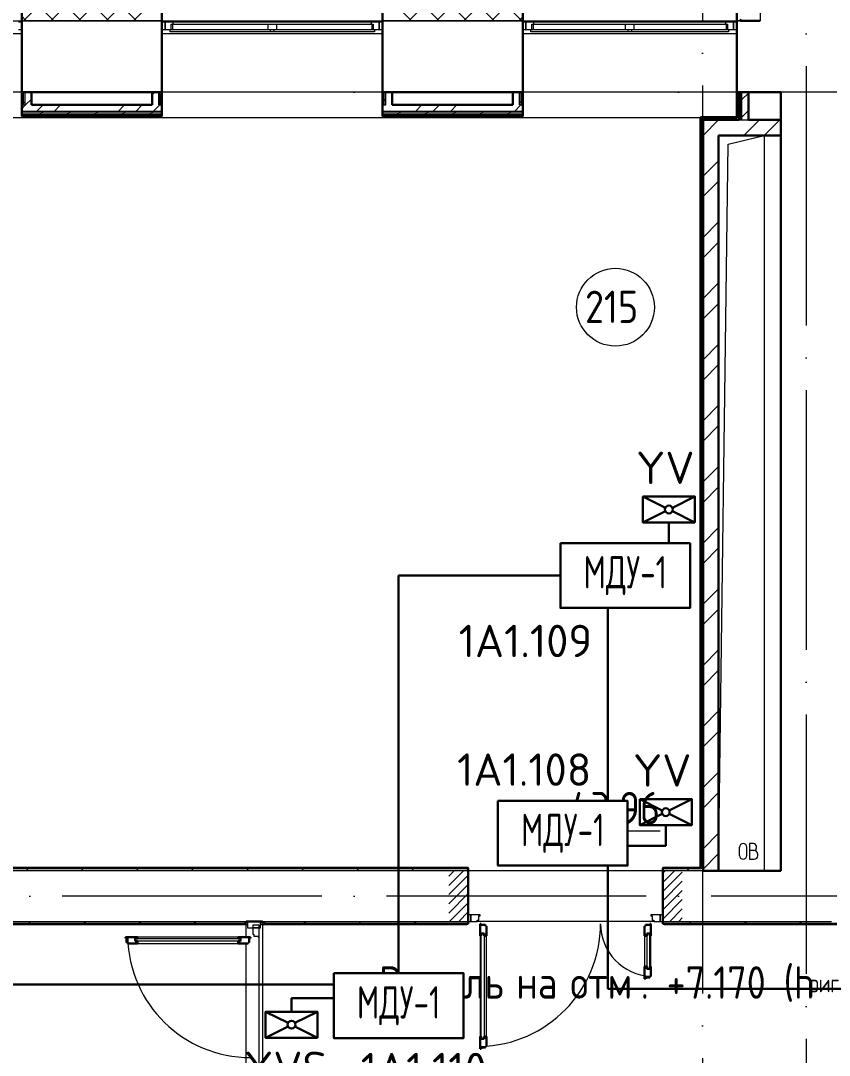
# Model space of a CAD drawing. Header units: millimetres. Extents: x -1073752 to 1436911, y -1379358 to 94781.
# Drawn here: x -1020557 to -1014325, y -1018984 to -1011006 of the extents above; entities that cross this region are included whole.
import ezdxf
from ezdxf.enums import TextEntityAlignment as Align

# ---------------------------------------------------------------- set-up
doc = ezdxf.new("R2010")
doc.units = ezdxf.units.MM
doc.set_wipeout_variables(frame=1)
doc.linetypes.add('ADSK_Линия сетки', pattern=[25, 20, -2.5, 0, -2.5])
doc.linetypes.add('ADSK_Штриховая_ш2 п1_5', pattern=[4.5, 3, -1.5])
for name, color, linetype, lineweight in [('_ Окна', 7, 'Continuous', 9), ('RC-Дымоудаление', 1, 'Continuous', 30), ('Аннотация', 7, 'Continuous', 18), ('Витраж', 7, 'Continuous', 9), ('Двери', 252, 'Continuous', 9), ('лс', 5, 'Continuous', 30), ('Марки помещений', 7, 'Continuous', 20), ('Ограждение', 252, 'Continuous', 9), ('Окна', 7, 'Continuous', 9), ('Оси', 252, 'Continuous', 9), ('Перекрытие', 252, 'Continuous', 18), ('Стены внутренние', 7, 'Continuous', 18), ('Стены наружные', 7, 'Continuous', 18), ('Стены штриховка', 7, 'Continuous', 9)]:
    doc.layers.add(name, color=color, linetype=linetype, lineweight=lineweight)
doc.layers.add('RC-Позиционные_обозначения', color=7, linetype='Continuous')
doc.layers.add('RC-Таблицы', color=7, linetype='Continuous')
doc.layers.add('Двери открывание', color=7, linetype='Continuous', lineweight=9, true_color=0xc0c0c0)
doc.styles.add('GOST Common_2', font='', dxfattribs={"width": 0.9, "height": 250})
doc.styles.add('GOST Common_4', font='', dxfattribs={"height": 7})
doc.styles.add('ISOCPEUR', font='isocpeur.ttf', dxfattribs={"height": 250})
doc.styles.add('RubezhCAD', font='isocpeur.ttf')
doc.styles.get("Standard").update_dxf_attribs({"font": 'arial.ttf'})
doc.styles.get('GOST Common_2').set_extended_font_data('GOST type B')
doc.styles.get('GOST Common_4').set_extended_font_data('GOST 2.304 type A')

# ---------------------------------------------------------------- blocks, each defined once
blk = doc.blocks.new('2 этаж')
at = {"layer": 'Двери', "lineweight": 18, "true_color": 0x636466}
h = blk.add_hatch(dxfattribs=at)
h.set_pattern_fill('FP_2', color=251, angle=180, style=0, pattern_type=2)
h.set_pattern_definition([(225, (142546.006, -10039.253), (35.3553, -35.3553), [])])
h.paths.add_polyline_path([(143321, -9970.4), (143321, -9844.3), (143171, -9844.3), (143171, -10234.3), (143321, -10234.3)])
h.paths.add_polyline_path([(141671, -10234.3), (141671, -9844.3), (141521, -9844.3), (141521, -10234.3)])
at = {"color": 251, "lineweight": 18, "true_color": 0x636466}
for p, q in [((143675.4, -4241.5), (143951, -4174.3)), ((143951, -4174.3), (143951, -9844.3)), ((143601, -9844.3), (143675.4, -4241.5)), ((143869.2, -9634.4), (143839.2, -9634.4)), ((143839.2, -9634.4), (143839.2, -9754.4)), ((143761.7, -9725.7), (143761.7, -9663.1)), ((143819.1, -9725.7), (143819.1, -9663.1)), ((143872.6, -9687.8), (143839.2, -9687.8)), ((143892.6, -9667.8), (143892.6, -9657.8)), ((143902.6, -9727.8), (143902.6, -9717.8)), ((143839.2, -9754.4), (143875.9, -9754.4))]:
    blk.add_line(p, q, dxfattribs=at)
for centre, radius, start, end in [((143790.4, -9663.1), 28.7, 0, 180), ((143869.2, -9657.8), 23.3, 0, 90), ((143790.4, -9725.7), 28.7, 180, 0), ((143872.6, -9667.8), 20, 270, 0), ((143872.6, -9717.8), 30, 0, 90), ((143875.9, -9727.8), 26.7, 270, 0)]:
    blk.add_arc(centre, radius, start, end, dxfattribs=at)
at = {"layer": '_ Окна', "color": 251, "true_color": 0x636466}
for p, q in [((138231, -3299.3), (138206, -3299.3)), ((139336, -3299.3), (139311, -3299.3)), ((139336, -3357.3), (139336, -3299.3)), ((141011, -3299.3), (140986, -3299.3)), ((140986, -3299.3), (140986, -3357.3)), ((142116, -3299.3), (142091, -3299.3)), ((142116, -3357.3), (142116, -3299.3)), ((143741, -3299.3), (143716, -3299.3)), ((143716, -3299.3), (143716, -3357.3)), ((138206, -3357.3), (138231, -3357.3)), ((139311, -3357.3), (139336, -3357.3)), ((140986, -3357.3), (141011, -3357.3)), ((142091, -3357.3), (142116, -3357.3)), ((143716, -3357.3), (143741, -3357.3))]:
    blk.add_line(p, q, dxfattribs=at)
at = {"layer": '_ Окна', "color": 251, "lineweight": 18, "true_color": 0x636466}
for p, q in [((139395.5, -3299.3), (139336, -3299.3)), ((139336, -3299.3), (139336, -3357.3)), ((139382, -3357.3), (139382, -3316.3)), ((139382, -3316.3), (139394, -3316.3)), ((139400, -3316.3), (139395.5, -3299.3)), ((140926.6, -3299.3), (140922, -3316.3)), ((140986, -3299.3), (140926.6, -3299.3)), ((140928, -3316.3), (140940, -3316.3)), ((140940, -3316.3), (140940, -3357.3)), ((140986, -3357.3), (140986, -3299.3)), ((142175.5, -3299.3), (142116, -3299.3)), ((142116, -3299.3), (142116, -3357.3)), ((142162, -3357.3), (142162, -3316.3)), ((142162, -3316.3), (142174, -3316.3)), ((142180, -3316.3), (142175.5, -3299.3)), ((143656.6, -3299.3), (143652, -3316.3)), ((143716, -3299.3), (143656.6, -3299.3)), ((143658, -3316.3), (143670, -3316.3)), ((143670, -3316.3), (143670, -3357.3)), ((143716, -3357.3), (143716, -3299.3)), ((139336, -3357.3), (139374, -3357.3)), ((140948, -3357.3), (140986, -3357.3)), ((142116, -3357.3), (142154, -3357.3)), ((143678, -3357.3), (143716, -3357.3))]:
    blk.add_line(p, q, dxfattribs=at)
at = {"layer": 'Витраж', "color": 251, "lineweight": 18, "true_color": 0x636466}
for p, q in [((139971, -10234.3), (139971, -10284.3)), ((140071, -10234.3), (139971, -10234.3)), ((139971, -10284.3), (140011, -10284.3)), ((140061, -10284.3), (140071, -10284.3)), ((140071, -10284.3), (140071, -10234.3))]:
    blk.add_line(p, q, dxfattribs=at)
at = {"layer": 'Двери', "color": 251, "linetype": 'ADSK_Штриховая_ш2 п1_5', "true_color": 0x636466}
for p, q in [((141671, -9844.3), (141521, -9844.3)), ((141671, -10234.3), (141671, -9844.3)), ((143321, -9844.3), (143171, -9844.3)), ((143171, -9844.3), (143171, -10234.3)), ((141521, -10234.3), (141671, -10234.3)), ((143171, -10234.3), (143321, -10234.3))]:
    blk.add_line(p, q, dxfattribs=at)
at = {"layer": 'Двери', "color": 251, "true_color": 0x636466}
for p, q in [((141671, -10184.3), (141671, -10234.3)), ((141691, -10184.3), (141671, -10184.3)), ((141691, -10234.3), (141691, -10184.3)), ((141763, -10184.3), (141691, -10184.3)), ((141691, -10184.3), (141691, -10234.3)), ((141754, -10226.3), (141754, -10192.3)), ((141754, -10192.3), (141763, -10192.3)), ((141763, -10192.3), (141763, -10184.3)), ((143151, -10184.3), (143079, -10184.3)), ((143079, -10184.3), (143079, -10192.3)), ((143079, -10192.3), (143088, -10192.3)), ((143088, -10192.3), (143088, -10226.3)), ((143171, -10184.3), (143151, -10184.3)), ((143151, -10184.3), (143151, -10234.3)), ((143151, -10234.3), (143151, -10184.3)), ((143171, -10234.3), (143171, -10184.3)), ((140061, -10264.3), (140011, -10264.3)), ((140011, -10264.3), (140011, -10284.3)), ((140011, -10284.3), (140061, -10284.3)), ((140061, -10284.3), (140011, -10284.3)), ((140011, -10284.3), (140011, -10333.3)), ((140061, -10284.3), (140061, -10264.3)), ((140061, -10356.3), (140061, -10284.3)), ((141671, -10234.3), (141691, -10234.3)), ((141691, -10234.3), (141740, -10234.3)), ((141740, -10234.3), (141740, -10226.3)), ((141740, -10226.3), (141754, -10226.3)), ((143088, -10226.3), (143102, -10226.3)), ((143102, -10226.3), (143102, -10234.3)), ((143102, -10234.3), (143151, -10234.3)), ((143151, -10234.3), (143171, -10234.3)), ((139105, -10365.3), (139917, -10365.3)), ((139105, -10386.3), (139105, -10365.3)), ((139899, -10356.3), (139123, -10356.3)), ((139917, -10365.3), (139917, -10386.3)), ((140011, -10333.3), (140019, -10333.3)), ((140019, -10333.3), (140019, -10347.3)), ((140019, -10347.3), (140053, -10347.3)), ((140053, -10347.3), (140053, -10356.3)), ((140053, -10356.3), (140061, -10356.3)), ((141763, -10346.3), (141763, -11122.3)), ((141772, -10328.3), (141793, -10328.3)), ((141772, -11140.3), (141772, -10328.3)), ((141793, -10328.3), (141793, -11140.3)), ((141813, -11122.3), (141813, -10346.3)), ((143029, -10346.3), (143029, -10582.3)), ((143049, -10328.3), (143049, -10600.3)), ((143070, -10328.3), (143049, -10328.3)), ((143070, -10600.3), (143070, -10328.3)), ((143079, -10582.3), (143079, -10346.3)), ((139917, -10386.3), (139105, -10386.3)), ((139123, -10406.3), (139899, -10406.3)), ((143049, -10600.3), (143070, -10600.3)), ((141793, -11140.3), (141772, -11140.3))]:
    blk.add_line(p, q, dxfattribs=at)
at = {"layer": 'Двери', "color": 251, "lineweight": 30, "true_color": 0x636466}
for p, q in [((141771, -10252.3), (141763, -10252.3)), ((141763, -10252.3), (141763, -10346.3)), ((141771, -10261.3), (141771, -10252.3)), ((141805, -10261.3), (141771, -10261.3)), ((141805, -10270.3), (141805, -10261.3)), ((141813, -10270.3), (141805, -10270.3)), ((141813, -10346.3), (141813, -10270.3)), ((143037, -10270.3), (143029, -10270.3)), ((143029, -10270.3), (143029, -10346.3)), ((143037, -10261.3), (143037, -10270.3)), ((143071, -10261.3), (143037, -10261.3)), ((143079, -10252.3), (143071, -10252.3)), ((143071, -10252.3), (143071, -10261.3)), ((143079, -10346.3), (143079, -10252.3)), ((139123, -10356.3), (139029, -10356.3)), ((139029, -10356.3), (139029, -10364.3)), ((139029, -10364.3), (139038, -10364.3)), ((139038, -10364.3), (139038, -10398.3)), ((139105, -10365.3), (139123, -10365.3)), ((139105, -10386.3), (139105, -10365.3)), ((139123, -10365.3), (139123, -10356.3)), ((139993, -10356.3), (139899, -10356.3)), ((139899, -10365.3), (139899, -10356.3)), ((139917, -10365.3), (139899, -10365.3)), ((139917, -10386.3), (139917, -10365.3)), ((139984, -10398.3), (139984, -10364.3)), ((139984, -10364.3), (139993, -10364.3)), ((139993, -10364.3), (139993, -10356.3)), ((141772, -10346.3), (141763, -10346.3)), ((141772, -10328.3), (141772, -10346.3)), ((141793, -10328.3), (141772, -10328.3)), ((141793, -10346.3), (141793, -10328.3)), ((141813, -10346.3), (141793, -10346.3)), ((143029, -10346.3), (143049, -10346.3)), ((143049, -10346.3), (143049, -10328.3)), ((143049, -10328.3), (143070, -10328.3)), ((143070, -10328.3), (143070, -10346.3)), ((143070, -10346.3), (143079, -10346.3)), ((139038, -10398.3), (139047, -10398.3)), ((139047, -10398.3), (139047, -10406.3)), ((139047, -10406.3), (139123, -10406.3)), ((139123, -10386.3), (139105, -10386.3)), ((139123, -10406.3), (139123, -10386.3)), ((139899, -10386.3), (139917, -10386.3)), ((139899, -10406.3), (139899, -10386.3)), ((139899, -10406.3), (139975, -10406.3)), ((139975, -10406.3), (139975, -10398.3)), ((139975, -10398.3), (139984, -10398.3)), ((143029, -10582.3), (143029, -10676.3)), ((143029, -10582.3), (143049, -10582.3)), ((143049, -10582.3), (143049, -10600.3)), ((143049, -10600.3), (143070, -10600.3)), ((143070, -10582.3), (143079, -10582.3)), ((143070, -10600.3), (143070, -10582.3)), ((143079, -10658.3), (143079, -10582.3)), ((143029, -10676.3), (143037, -10676.3)), ((143037, -10676.3), (143037, -10667.3)), ((143037, -10667.3), (143071, -10667.3)), ((143071, -10667.3), (143071, -10658.3)), ((143071, -10658.3), (143079, -10658.3)), ((141763, -11122.3), (141763, -11216.3)), ((141772, -11122.3), (141763, -11122.3)), ((141772, -11140.3), (141772, -11122.3)), ((141793, -11140.3), (141772, -11140.3)), ((141793, -11122.3), (141793, -11140.3)), ((141813, -11122.3), (141793, -11122.3)), ((141813, -11198.3), (141813, -11122.3)), ((141763, -11216.3), (141771, -11216.3)), ((141771, -11216.3), (141771, -11207.3)), ((141771, -11207.3), (141805, -11207.3)), ((141805, -11207.3), (141805, -11198.3)), ((141805, -11198.3), (141813, -11198.3))]:
    blk.add_line(p, q, dxfattribs=at)
at = {"layer": 'Двери открывание', "color": 251, "true_color": 0x636466}
for centre, radius, start, end in [((141745, -10252.3), 946, 271.09026, 0), ((143097, -10252.3), 406, 180, 267.45896), ((139993, -10338.3), 946, 181.09026, 270)]:
    blk.add_arc(centre, radius, start, end, dxfattribs=at)
at = {"layer": 'Марки помещений', "color": 251, "true_color": 0x636466}
blk.add_circle((142805.9, -5498.6), 300, dxfattribs=at)
at = {"layer": 'Ограждение', "color": 251, "true_color": 0x636466}
for p, q in [((138231, -3389.3), (136531, -3389.3)), ((141011, -3389.3), (139311, -3389.3)), ((143741, -3389.3), (142091, -3389.3)), ((138231, -3839.3), (136531, -3839.3)), ((141011, -3839.3), (139311, -3839.3)), ((143741, -3839.3), (142091, -3839.3)), ((143461, -4039.3), (136126, -4039.3)), ((138231, -4039.3), (136531, -4039.3)), ((138231, -4024.3), (138231, -4039.3)), ((139311, -4039.3), (139311, -4024.3)), ((141011, -4039.3), (139311, -4039.3)), ((141011, -4024.3), (141011, -4039.3)), ((142091, -4039.3), (142091, -4024.3)), ((143461, -4039.3), (142091, -4039.3)), ((143456, -4039.3), (143456, -9819.3)), ((141671, -9819.3), (136131, -9819.3)), ((141671, -9819.3), (141671, -9824.3)), ((143171, -9824.3), (143171, -9819.3)), ((143456, -9819.3), (143171, -9819.3)), ((143456, -9819.3), (143461, -9824.3)), ((134966, -10259.3), (139971, -10259.3)), ((139971, -10249.3), (139961, -10249.3)), ((140086, -10249.3), (140071, -10249.3)), ((140071, -10259.3), (141661, -10259.3)), ((141661, -10254.3), (141661, -10259.3)), ((143181, -10259.3), (143181, -10254.2)), ((143181, -10259.3), (145451, -10259.3))]:
    blk.add_line(p, q, dxfattribs=at)
at = {"layer": 'Окна', "color": 251, "true_color": 0x636466}
for p, q in [((139394, -3316.3), (140126, -3316.3)), ((139394, -3357.3), (139394, -3316.3)), ((140926.6, -3299.3), (139395.5, -3299.3)), ((140126, -3316.3), (140196, -3316.3)), ((140126, -3316.3), (140126, -3357.3)), ((140196, -3316.3), (140928, -3316.3)), ((140196, -3357.3), (140196, -3316.3)), ((140928, -3316.3), (140928, -3357.3)), ((142174, -3316.3), (142881, -3316.3)), ((142174, -3357.3), (142174, -3316.3)), ((143656.6, -3299.3), (142175.5, -3299.3)), ((142881, -3316.3), (142951, -3316.3)), ((142881, -3316.3), (142881, -3357.3)), ((142951, -3316.3), (143658, -3316.3)), ((142951, -3357.3), (142951, -3316.3)), ((143658, -3316.3), (143658, -3357.3)), ((139374, -3357.3), (140146, -3357.3)), ((139374, -3374.3), (139374, -3357.3)), ((140146, -3374.3), (139374, -3374.3)), ((140146, -3357.3), (140176, -3357.3)), ((140146, -3357.3), (140146, -3374.3)), ((140176, -3374.3), (140146, -3374.3)), ((140176, -3357.3), (140948, -3357.3)), ((140176, -3374.3), (140176, -3357.3)), ((140948, -3374.3), (140176, -3374.3)), ((140948, -3357.3), (140948, -3374.3)), ((142154, -3357.3), (142901, -3357.3)), ((142154, -3374.3), (142154, -3357.3)), ((142901, -3374.3), (142154, -3374.3)), ((142901, -3357.3), (142931, -3357.3)), ((142901, -3357.3), (142901, -3374.3)), ((142931, -3374.3), (142901, -3374.3)), ((142931, -3357.3), (143678, -3357.3)), ((142931, -3374.3), (142931, -3357.3)), ((143678, -3374.3), (142931, -3374.3)), ((143678, -3357.3), (143678, -3374.3))]:
    blk.add_line(p, q, dxfattribs=at)
at = {"layer": 'Оси', "color": 251, "linetype": 'ADSK_Линия сетки', "ltscale": 100, "true_color": 0x636466}
for p, q in [((143476, 33711.4), (143476, -30995.4)), ((144276, -1139.3), (144276, -32265.4)), ((170543.3, -3839.3), (93565.9, -3839.3)), ((170543.3, -10039.3), (93565.9, -10039.3))]:
    blk.add_line(p, q, dxfattribs=at)
at = {"layer": 'Перекрытие', "color": 251, "ltscale": 100, "true_color": 0x636466}
for p, q in [((143951, -4174.3), (143951, -9844.3)), ((143102, -10234.3), (141740, -10234.3)), ((140058.9, -10356.3), (140058.9, -12212.3))]:
    blk.add_line(p, q, dxfattribs=at)
at = {"layer": 'Стены внутренние', "color": 251, "true_color": 0x636466}
for p, q in [((143921, -1489.3), (143921, -3289.3)), ((135281, -3289.3), (143741, -3289.3)), ((139311, -3289.3), (138231, -3289.3)), ((142091, -3289.3), (141011, -3289.3)), ((143769, -3289.3), (143741, -3289.3)), ((143481, -9844.3), (136121, -9844.3)), ((135486, -10234.3), (139961, -10234.3)), ((140086, -10234.3), (141671, -10234.3)), ((143102, -10234.3), (141740, -10234.3)), ((143171, -10234.3), (144471, -10234.3))]:
    blk.add_line(p, q, dxfattribs=at)
at = {"layer": 'Стены внутренние', "color": 251, "lineweight": 30, "true_color": 0x636466}
for p, q in [((138231, -3137.3), (138231, -3289.3)), ((139311, -3289.3), (139311, -3137.3)), ((141011, -3137.3), (141011, -3289.3)), ((142091, -3289.3), (142091, -3137.3)), ((143741, -3137.3), (143741, -3289.3)), ((138231, -3289.3), (138231, -3839.3)), ((139311, -3839.3), (139311, -3289.3)), ((141011, -3289.3), (141011, -3839.3)), ((142091, -3839.3), (142091, -3289.3)), ((143741, -3289.3), (143741, -3839.3)), ((143921, -3289.3), (143769, -3289.3)), ((143769, -3289.3), (143921, -3289.3)), ((138306, -3839.3), (139236, -3839.3)), ((141086, -3839.3), (142016, -3839.3)), ((143831, -3839.3), (144081, -3839.3)), ((144081, -3839.3), (144081, -4054.3)), ((144081, -4174.3), (144081, -9844.3)), ((141671, -10234.3), (141671, -9844.3)), ((143171, -9844.3), (143171, -10234.3)), ((144081, -9844.3), (143601, -9844.3)), ((139961, -10234.3), (140086, -10234.3))]:
    blk.add_line(p, q, dxfattribs=at)
at = {"layer": 'Стены внутренние', "color": 251, "linetype": 'Continuous', "lineweight": 9, "true_color": 0x636466}
for p, q in [((138243.9, -3289.3), (138393.9, -3139.3)), ((138477.5, -3289.3), (138327.5, -3139.3)), ((138456.1, -3289.3), (138606.1, -3139.3)), ((138689.6, -3289.3), (138539.6, -3139.3)), ((138668.2, -3289.3), (138818.2, -3139.3)), ((138901.7, -3289.3), (138751.7, -3139.3)), ((138880.3, -3289.3), (139030.3, -3139.3)), ((139113.8, -3289.3), (138963.8, -3139.3)), ((139092.5, -3289.3), (139242.5, -3139.3)), ((141235.2, -3289.3), (141085.2, -3139.3)), ((141213.8, -3289.3), (141363.8, -3139.3)), ((141447.3, -3289.3), (141297.3, -3139.3)), ((141425.9, -3289.3), (141575.9, -3139.3)), ((141659.4, -3289.3), (141509.4, -3139.3)), ((141638, -3289.3), (141788, -3139.3)), ((141871.6, -3289.3), (141721.6, -3139.3)), ((141850.2, -3289.3), (142000.2, -3139.3)), ((142083.7, -3289.3), (141933.7, -3139.3)), ((138265.3, -3289.3), (138231, -3254.9)), ((142062.3, -3289.3), (142091, -3260.6)), ((139304.6, -3289.3), (139311, -3282.8)), ((141023, -3289.3), (141011, -3277.2)), ((143759.4, -3289.3), (143771, -3277.6)), ((143780.8, -3289.3), (143771, -3279.5))]:
    blk.add_line(p, q, dxfattribs=at)
at = {"layer": 'Стены наружные', "color": 251, "lineweight": 30, "true_color": 0x636466}
for p, q in [((138231, -3839.3), (138231, -4024.3)), ((138306, -3839.3), (138231, -3839.3)), ((138306, -3939.3), (138306, -3839.3)), ((139236, -3839.3), (139236, -3939.3)), ((139311, -3839.3), (139236, -3839.3)), ((139311, -4024.3), (139311, -3839.3)), ((141011, -3839.3), (141011, -4024.3)), ((141086, -3839.3), (141011, -3839.3)), ((141086, -3939.3), (141086, -3839.3)), ((142016, -3839.3), (142016, -3939.3)), ((142091, -3839.3), (142016, -3839.3)), ((142091, -4024.3), (142091, -3839.3)), ((143831, -3839.3), (143741, -3839.3)), ((143741, -4039.3), (143741, -3839.3)), ((143756, -4054.3), (143756, -3839.3)), ((143831, -4054.3), (143831, -3839.3)), ((139236, -3939.3), (138306, -3939.3)), ((142016, -3939.3), (141086, -3939.3)), ((138231, -4024.3), (139311, -4024.3)), ((141011, -4024.3), (142091, -4024.3)), ((143461, -4034.3), (143461, -9824.3)), ((143736, -4034.3), (143461, -4034.3)), ((143466, -4039.3), (143466, -9829.3)), ((143741, -4039.3), (143466, -4039.3)), ((143481, -4054.3), (143481, -9844.3)), ((143756, -4054.3), (143481, -4054.3)), ((143741, -4024.3), (143736, -4024.3)), ((143736, -4024.3), (143736, -4034.3)), ((144081, -4054.3), (143831, -4054.3)), ((144081, -4174.3), (144081, -4054.3)), ((143601, -9844.3), (143601, -4174.3)), ((143601, -4174.3), (144081, -4174.3)), ((141671, -9824.3), (136126, -9824.3)), ((141671, -9844.3), (141671, -9824.3)), ((143171, -9824.3), (143171, -9844.3)), ((143461, -9824.3), (143171, -9824.3)), ((143481, -9844.3), (143601, -9844.3)), ((134966, -10254.3), (139946, -10254.3)), ((139946, -10249.3), (139961, -10249.3)), ((139946, -10254.3), (139946, -10249.3)), ((139961, -10249.3), (139961, -10234.3)), ((140086, -10234.3), (140086, -10249.3)), ((140086, -10249.3), (140106, -10249.3)), ((140106, -10249.3), (140106, -10254.3)), ((140106, -10254.3), (141671, -10254.3)), ((141671, -10254.3), (141671, -10234.3)), ((143171, -10234.3), (143171, -10254.3)), ((143171, -10254.3), (145446, -10254.3))]:
    blk.add_line(p, q, dxfattribs=at)
at = {"layer": 'Стены наружные', "color": 251, "linetype": 'Continuous', "lineweight": 9, "true_color": 0x636466}
for p, q in [((138260.5, -3939.3), (138306, -3893.7)), ((139236, -3862), (139258.8, -3839.3)), ((141011, -3916.3), (141023.5, -3903.8)), ((141023.5, -3903.8), (141036, -3891.3)), ((142078.5, -3909.4), (142091, -3896.9)), ((143768.5, -3916.5), (143781, -3904)), ((143781, -3896.9), (143831, -3846.9)), ((138231, -3938.6), (138243.5, -3926.1)), ((138231, -3968.7), (138260.5, -3939.3)), ((138243.5, -3926.1), (138256, -3913.6)), ((138345.4, -3989.3), (138395.4, -3939.3)), ((138480.4, -3989.3), (138530.4, -3939.3)), ((138973.8, -3989.3), (139023.8, -3939.3)), ((139108.8, -3989.3), (139158.8, -3939.3)), ((139243.7, -3989.3), (139293.7, -3939.3)), ((139291, -3939.3), (139298.5, -3931.7)), ((139298.5, -3931.7), (139311, -3919.2)), ((141263.8, -3989.3), (141313.8, -3939.3)), ((141398.7, -3989.3), (141448.7, -3939.3)), ((141533.7, -3989.3), (141583.7, -3939.3)), ((142027.1, -3989.3), (142077.1, -3939.3)), ((142066, -3921.9), (142078.5, -3909.4)), ((143745.8, -3939.3), (143756, -3929)), ((143756, -3929), (143768.5, -3916.5)), ((143781, -4031.9), (143831, -3981.9)), ((138286.7, -4024.3), (138291.7, -4019.3)), ((138357.5, -4024.3), (138362.5, -4019.3)), ((138367.5, -4014.3), (138380, -4001.8)), ((138380, -4001.8), (138392.5, -3989.3)), ((138428.2, -4024.3), (138433.2, -4019.3)), ((138498.9, -4024.3), (138503.9, -4019.3)), ((138569.6, -4024.3), (138574.6, -4019.3)), ((138574.6, -4019.3), (138579.6, -4014.3)), ((138579.6, -4014.3), (138592.1, -4001.8)), ((138592.1, -4001.8), (138604.6, -3989.3)), ((138640.3, -4024.3), (138645.3, -4019.3)), ((138711, -4024.3), (138716, -4019.3)), ((138781.7, -4024.3), (138786.7, -4019.3)), ((138791.7, -4014.3), (138804.2, -4001.8)), ((138804.2, -4001.8), (138816.7, -3989.3)), ((138852.4, -4024.3), (138857.4, -4019.3)), ((138923.1, -4024.3), (138928.1, -4019.3)), ((138993.9, -4024.3), (138998.9, -4019.3)), ((138998.9, -4019.3), (139003.9, -4014.3)), ((139003.9, -4014.3), (139016.4, -4001.8)), ((139016.4, -4001.8), (139028.9, -3989.3)), ((139064.6, -4024.3), (139069.6, -4019.3)), ((139135.3, -4024.3), (139140.3, -4019.3)), ((139206, -4024.3), (139211, -4019.3)), ((139216, -4014.3), (139228.5, -4001.8)), ((139228.5, -4001.8), (139241, -3989.3)), ((139276.7, -4024.3), (139281.7, -4019.3)), ((141044.5, -4024.3), (141049.5, -4019.3)), ((141115.2, -4024.3), (141120.2, -4019.3)), ((141120.2, -4019.3), (141125.2, -4014.3)), ((141125.2, -4014.3), (141137.7, -4001.8)), ((141137.7, -4001.8), (141150.2, -3989.3)), ((141185.9, -4024.3), (141190.9, -4019.3)), ((141256.6, -4024.3), (141261.6, -4019.3)), ((141327.3, -4024.3), (141332.3, -4019.3)), ((141337.3, -4014.3), (141349.8, -4001.8)), ((141349.8, -4001.8), (141362.3, -3989.3)), ((141398, -4024.3), (141403, -4019.3)), ((141468.7, -4024.3), (141473.7, -4019.3)), ((141539.4, -4024.3), (141544.4, -4019.3)), ((141544.4, -4019.3), (141549.4, -4014.3)), ((141549.4, -4014.3), (141561.9, -4001.8)), ((141561.9, -4001.8), (141574.4, -3989.3)), ((141610.1, -4024.3), (141615.1, -4019.3)), ((141680.9, -4024.3), (141685.9, -4019.3)), ((141751.6, -4024.3), (141756.6, -4019.3)), ((141761.6, -4014.3), (141774.1, -4001.8)), ((141774.1, -4001.8), (141786.6, -3989.3)), ((141822.3, -4024.3), (141827.3, -4019.3)), ((141893, -4024.3), (141898, -4019.3)), ((141963.7, -4024.3), (141968.7, -4019.3)), ((141968.7, -4019.3), (141973.7, -4014.3)), ((141973.7, -4014.3), (141986.2, -4001.8)), ((141986.2, -4001.8), (141998.7, -3989.3)), ((142034.4, -4024.3), (142039.4, -4019.3)), ((143481.2, -4174.3), (143601.2, -4054.3)), ((143504.3, -4039.3), (143509.3, -4034.3)), ((143575, -4039.3), (143580, -4034.3)), ((143630.8, -4054.3), (143645.8, -4039.3)), ((143645.8, -4039.3), (143650.8, -4034.3)), ((143716.5, -4039.3), (143721.5, -4034.3)), ((143795.5, -4174.3), (143915.5, -4054.3)), ((143952.7, -4174.3), (144072.7, -4054.3)), ((143461, -4082.6), (143466, -4077.6)), ((143461, -4153.3), (143466, -4148.3)), ((143461, -4224), (143466, -4219)), ((143466, -4219), (143481, -4204)), ((143481, -4174.5), (143481.2, -4174.3)), ((143461, -4294.7), (143466, -4289.7)), ((143461, -4365.4), (143466, -4360.4)), ((143481, -4488.8), (143601, -4368.8)), ((143461, -4436.1), (143466, -4431.1)), ((143461, -4506.8), (143466, -4501.8)), ((143481, -4645.9), (143601, -4525.9)), ((143461, -4577.6), (143466, -4572.6)), ((143461, -4648.3), (143466, -4643.3)), ((143466, -4643.3), (143481, -4628.3)), ((143461, -4719), (143466, -4714)), ((143461, -4789.7), (143466, -4784.7)), ((143461, -4860.4), (143466, -4855.4)), ((143481, -4960.3), (143601, -4840.3)), ((143461, -4931.1), (143466, -4926.1)), ((143461, -5001.8), (143466, -4996.8)), ((143481, -5117.4), (143601, -4997.4)), ((143461, -5072.5), (143466, -5067.5)), ((143466, -5067.5), (143481, -5052.5)), ((143461, -5143.2), (143466, -5138.2)), ((143461, -5214), (143466, -5209)), ((143461, -5284.7), (143466, -5279.7)), ((143481, -5431.7), (143601, -5311.7)), ((143461, -5355.4), (143466, -5350.4)), ((143461, -5426.1), (143466, -5421.1)), ((143461, -5496.8), (143466, -5491.8)), ((143466, -5491.8), (143481, -5476.8)), ((143481, -5588.9), (143601, -5468.9)), ((143461, -5567.5), (143466, -5562.5)), ((143461, -5638.2), (143466, -5633.2)), ((143461, -5708.9), (143466, -5703.9)), ((143461, -5779.6), (143466, -5774.6)), ((143481, -5903.2), (143601, -5783.2)), ((143461, -5850.4), (143466, -5845.4)), ((143466, -5916.1), (143481, -5901.1)), ((143461, -5921.1), (143466, -5916.1)), ((143481, -6060.3), (143601, -5940.3)), ((143461, -5991.8), (143466, -5986.8)), ((143461, -6062.5), (143466, -6057.5)), ((143461, -6133.2), (143466, -6128.2)), ((143461, -6203.9), (143466, -6198.9)), ((143461, -6274.6), (143466, -6269.6)), ((143481, -6374.6), (143601, -6254.6)), ((143461, -6345.3), (143466, -6340.3)), ((143466, -6340.3), (143481, -6325.3)), ((143461, -6416), (143466, -6411)), ((143481, -6531.8), (143601, -6411.8)), ((143461, -6486.7), (143466, -6481.7)), ((143461, -6557.5), (143466, -6552.5)), ((143461, -6628.2), (143466, -6623.2)), ((143461, -6698.9), (143466, -6693.9)), ((143461, -6769.6), (143466, -6764.6)), ((143466, -6764.6), (143481, -6749.6)), ((143481, -6846.1), (143601, -6726.1)), ((143461, -6840.3), (143466, -6835.3)), ((143461, -6911), (143466, -6906)), ((143481, -7003.3), (143601, -6883.3)), ((143461, -6981.7), (143466, -6976.7)), ((143461, -7052.4), (143466, -7047.4)), ((143461, -7123.1), (143466, -7118.1)), ((143466, -7188.9), (143481, -7173.9)), ((143461, -7193.9), (143466, -7188.9)), ((143461, -7264.6), (143466, -7259.6)), ((143481, -7317.6), (143601, -7197.6)), ((143461, -7335.3), (143466, -7330.3)), ((143461, -7406), (143466, -7401)), ((143481, -7474.7), (143601, -7354.7)), ((143461, -7476.7), (143466, -7471.7)), ((143461, -7547.4), (143466, -7542.4)), ((143461, -7618.1), (143466, -7613.1)), ((143466, -7613.1), (143481, -7598.1)), ((143461, -7688.8), (143466, -7683.8)), ((143481, -7789), (143601, -7669)), ((143461, -7759.5), (143466, -7754.5)), ((143461, -7830.3), (143466, -7825.3)), ((143461, -7901), (143466, -7896)), ((143481, -7946.2), (143601, -7826.2)), ((143461, -7971.7), (143466, -7966.7)), ((143461, -8042.4), (143466, -8037.4)), ((143466, -8037.4), (143481, -8022.4)), ((143461, -8113.1), (143466, -8108.1)), ((143461, -8183.8), (143466, -8178.8)), ((143481, -8260.5), (143601, -8140.5)), ((143461, -8254.5), (143466, -8249.5)), ((143461, -8325.2), (143466, -8320.2)), ((143481, -8417.7), (143601, -8297.7)), ((143461, -8395.9), (143466, -8390.9)), ((143466, -8461.6), (143481, -8446.6)), ((143461, -8466.6), (143466, -8461.6)), ((143461, -8537.4), (143466, -8532.4)), ((143461, -8608.1), (143466, -8603.1)), ((143481, -8732), (143601, -8612)), ((143461, -8678.8), (143466, -8673.8)), ((143461, -8749.5), (143466, -8744.5)), ((143481, -8889.1), (143601, -8769.1)), ((143461, -8820.2), (143466, -8815.2)), ((143461, -8890.9), (143466, -8885.9)), ((143466, -8885.9), (143481, -8870.9)), ((143461, -8961.6), (143466, -8956.6)), ((143461, -9032.3), (143466, -9027.3)), ((143481, -9203.4), (143601, -9083.4)), ((143461, -9103), (143466, -9098)), ((143461, -9173.8), (143466, -9168.8)), ((143461, -9244.5), (143466, -9239.5)), ((143481, -9360.6), (143601, -9240.6)), ((143461, -9315.2), (143466, -9310.2)), ((143466, -9310.2), (143481, -9295.2)), ((143461, -9385.9), (143466, -9380.9)), ((143461, -9456.6), (143466, -9451.6)), ((143461, -9527.3), (143466, -9522.3)), ((143481, -9674.9), (143601, -9554.9)), ((143461, -9598), (143466, -9593)), ((143461, -9668.7), (143466, -9663.7)), ((143466, -9734.4), (143481, -9719.4)), ((143481, -9832), (143601, -9712)), ((143461, -9739.4), (143466, -9734.4)), ((143461, -9810.1), (143466, -9805.1)), ((138265, -9844.3), (138280, -9829.3)), ((138280, -9829.3), (138285, -9824.3)), ((138350.7, -9829.3), (138355.7, -9824.3)), ((138421.4, -9829.3), (138426.4, -9824.3)), ((138492.2, -9829.3), (138497.2, -9824.3)), ((138562.9, -9829.3), (138567.9, -9824.3)), ((138633.6, -9829.3), (138638.6, -9824.3)), ((138689.3, -9844.3), (138704.3, -9829.3)), ((138704.3, -9829.3), (138709.3, -9824.3)), ((138775, -9829.3), (138780, -9824.3)), ((138845.7, -9829.3), (138850.7, -9824.3)), ((138916.4, -9829.3), (138921.4, -9824.3)), ((138987.1, -9829.3), (138992.1, -9824.3)), ((139057.8, -9829.3), (139062.8, -9824.3)), ((139113.6, -9844.3), (139128.6, -9829.3)), ((139128.6, -9829.3), (139133.6, -9824.3)), ((139199.3, -9829.3), (139204.3, -9824.3)), ((139270, -9829.3), (139275, -9824.3)), ((139340.7, -9829.3), (139345.7, -9824.3)), ((139411.4, -9829.3), (139416.4, -9824.3)), ((139482.1, -9829.3), (139487.1, -9824.3)), ((139537.8, -9844.3), (139552.8, -9829.3)), ((139552.8, -9829.3), (139557.8, -9824.3)), ((139623.5, -9829.3), (139628.5, -9824.3)), ((139694.2, -9829.3), (139699.2, -9824.3)), ((139764.9, -9829.3), (139769.9, -9824.3)), ((139835.7, -9829.3), (139840.7, -9824.3)), ((139906.4, -9829.3), (139911.4, -9824.3)), ((139962.1, -9844.3), (139977.1, -9829.3)), ((139977.1, -9829.3), (139982.1, -9824.3)), ((140047.8, -9829.3), (140052.8, -9824.3)), ((140118.5, -9829.3), (140123.5, -9824.3)), ((140189.2, -9829.3), (140194.2, -9824.3)), ((140259.9, -9829.3), (140264.9, -9824.3)), ((140330.6, -9829.3), (140335.6, -9824.3)), ((140386.3, -9844.3), (140401.3, -9829.3)), ((140401.3, -9829.3), (140406.3, -9824.3)), ((140472.1, -9829.3), (140477.1, -9824.3)), ((140542.8, -9829.3), (140547.8, -9824.3)), ((140613.5, -9829.3), (140618.5, -9824.3)), ((140684.2, -9829.3), (140689.2, -9824.3)), ((140754.9, -9829.3), (140759.9, -9824.3)), ((140810.6, -9844.3), (140825.6, -9829.3)), ((140825.6, -9829.3), (140830.6, -9824.3)), ((140896.3, -9829.3), (140901.3, -9824.3)), ((140967, -9829.3), (140972, -9824.3)), ((141037.7, -9829.3), (141042.7, -9824.3)), ((141108.4, -9829.3), (141113.4, -9824.3)), ((141179.2, -9829.3), (141184.2, -9824.3)), ((141234.9, -9844.3), (141249.9, -9829.3)), ((141249.9, -9829.3), (141254.9, -9824.3)), ((141320.6, -9829.3), (141325.6, -9824.3)), ((141391.3, -9829.3), (141396.3, -9824.3)), ((141462, -9829.3), (141467, -9824.3)), ((141532.7, -9829.3), (141537.7, -9824.3)), ((141603.4, -9829.3), (141608.4, -9824.3)), ((141659.1, -9844.3), (141671, -9832.4)), ((143229.8, -9829.3), (143234.8, -9824.3)), ((143300.5, -9829.3), (143305.5, -9824.3)), ((143356.2, -9844.3), (143371.2, -9829.3)), ((143371.2, -9829.3), (143376.2, -9824.3)), ((143441.9, -9829.3), (143446.9, -9824.3)), ((138279.3, -10254.3), (138284.3, -10249.3)), ((138284.3, -10249.3), (138299.3, -10234.3)), ((138350, -10254.3), (138355, -10249.3)), ((138420.7, -10254.3), (138425.7, -10249.3)), ((138491.4, -10254.3), (138496.4, -10249.3)), ((138562.1, -10254.3), (138567.1, -10249.3)), ((138632.8, -10254.3), (138637.8, -10249.3)), ((138703.6, -10254.3), (138708.6, -10249.3)), ((138708.6, -10249.3), (138723.6, -10234.3)), ((138774.3, -10254.3), (138779.3, -10249.3)), ((138845, -10254.3), (138850, -10249.3)), ((138915.7, -10254.3), (138920.7, -10249.3)), ((138986.4, -10254.3), (138991.4, -10249.3)), ((139057.1, -10254.3), (139062.1, -10249.3)), ((139127.8, -10254.3), (139132.8, -10249.3)), ((139132.8, -10249.3), (139147.8, -10234.3)), ((139198.5, -10254.3), (139203.5, -10249.3)), ((139269.2, -10254.3), (139274.2, -10249.3)), ((139339.9, -10254.3), (139344.9, -10249.3)), ((139410.7, -10254.3), (139415.7, -10249.3)), ((139481.4, -10254.3), (139486.4, -10249.3)), ((139552.1, -10254.3), (139557.1, -10249.3)), ((139557.1, -10249.3), (139572.1, -10234.3)), ((139622.8, -10254.3), (139627.8, -10249.3)), ((139693.5, -10254.3), (139698.5, -10249.3)), ((139764.2, -10254.3), (139769.2, -10249.3)), ((139834.9, -10254.3), (139839.9, -10249.3)), ((139905.6, -10254.3), (139910.6, -10249.3)), ((140117.8, -10254.3), (140122.8, -10249.3)), ((140188.5, -10254.3), (140193.5, -10249.3)), ((140259.2, -10254.3), (140264.2, -10249.3)), ((140329.9, -10254.3), (140334.9, -10249.3)), ((140400.6, -10254.3), (140405.6, -10249.3)), ((140405.6, -10249.3), (140420.6, -10234.3)), ((140471.3, -10254.3), (140476.3, -10249.3)), ((140542, -10254.3), (140547, -10249.3)), ((140612.7, -10254.3), (140617.7, -10249.3)), ((140683.4, -10254.3), (140688.4, -10249.3)), ((140754.2, -10254.3), (140759.2, -10249.3)), ((140824.9, -10254.3), (140829.9, -10249.3)), ((140829.9, -10249.3), (140844.9, -10234.3)), ((140895.6, -10254.3), (140900.6, -10249.3)), ((140966.3, -10254.3), (140971.3, -10249.3)), ((141037, -10254.3), (141042, -10249.3)), ((141107.7, -10254.3), (141112.7, -10249.3)), ((141178.4, -10254.3), (141183.4, -10249.3)), ((141249.1, -10254.3), (141254.1, -10249.3)), ((141254.1, -10249.3), (141269.1, -10234.3)), ((141319.8, -10254.3), (141324.8, -10249.3)), ((141390.6, -10254.3), (141395.6, -10249.3)), ((141461.3, -10254.3), (141466.3, -10249.3)), ((141532, -10254.3), (141537, -10249.3)), ((141602.7, -10254.3), (141607.7, -10249.3)), ((143229, -10254.3), (143234, -10249.3)), ((143299.7, -10254.3), (143304.7, -10249.3)), ((143370.5, -10254.3), (143375.5, -10249.3)), ((143375.5, -10249.3), (143390.5, -10234.3)), ((143441.2, -10254.3), (143446.2, -10249.3)), ((143511.9, -10254.3), (143516.9, -10249.3)), ((143582.6, -10254.3), (143587.6, -10249.3)), ((143653.3, -10254.3), (143658.3, -10249.3)), ((143724, -10254.3), (143729, -10249.3)), ((143794.7, -10254.3), (143799.7, -10249.3)), ((143799.7, -10249.3), (143814.7, -10234.3)), ((143865.4, -10254.3), (143870.4, -10249.3)), ((143936.1, -10254.3), (143941.1, -10249.3)), ((144006.9, -10254.3), (144011.9, -10249.3)), ((144077.6, -10254.3), (144082.6, -10249.3)), ((144148.3, -10254.3), (144153.3, -10249.3)), ((144219, -10254.3), (144224, -10249.3)), ((144224, -10249.3), (144239, -10234.3)), ((144289.7, -10254.3), (144294.7, -10249.3)), ((144360.4, -10254.3), (144365.4, -10249.3)), ((144431.1, -10254.3), (144436.1, -10249.3))]:
    blk.add_line(p, q, dxfattribs=at)
at = {"layer": 'Стены наружные', "color": 251, "true_color": 0x636466}
for p, q in [((139961, -10356.3), (139961, -10259.3)), ((140086, -10259.3), (140086, -12314.3)), ((139961, -12162.3), (139961, -10406.3))]:
    blk.add_line(p, q, dxfattribs=at)
at = {"layer": 'Стены штриховка', "color": 251, "true_color": 0x636466}
for p, q in [((143741, -3289.3), (143769, -3289.3)), ((138243.5, -3939.3), (138243.5, -3839.3)), ((138256, -3939.3), (138256, -3839.3)), ((139286, -3939.3), (139286, -3839.3)), ((139298.5, -3939.3), (139298.5, -3839.3)), ((141023.5, -3939.3), (141023.5, -3839.3)), ((141036, -3939.3), (141036, -3839.3)), ((142066, -3939.3), (142066, -3839.3)), ((142078.5, -3939.3), (142078.5, -3839.3)), ((143768.5, -4054.3), (143768.5, -3839.3)), ((143781, -4054.3), (143781, -3839.3)), ((138231, -3939.3), (138256, -3939.3)), ((139286, -3939.3), (139311, -3939.3)), ((141011, -3939.3), (141036, -3939.3)), ((142066, -3939.3), (142091, -3939.3)), ((143741, -3939.3), (143756, -3939.3)), ((139311, -3989.3), (138231, -3989.3)), ((139311, -4001.8), (138231, -4001.8)), ((139311, -4014.3), (138231, -4014.3)), ((138231, -4014.3), (139311, -4014.3)), ((138231, -4019.3), (139311, -4019.3)), ((142091, -3989.3), (141011, -3989.3)), ((142091, -4001.8), (141011, -4001.8)), ((142091, -4014.3), (141011, -4014.3)), ((141011, -4014.3), (142091, -4014.3)), ((141011, -4019.3), (142091, -4019.3)), ((143741, -3989.3), (143756, -3989.3)), ((143741, -4001.8), (143756, -4001.8)), ((143741, -4014.3), (143756, -4014.3)), ((143756, -4054.3), (143831, -4054.3)), ((141671, -9829.3), (136121, -9829.3)), ((143466, -9829.3), (143171, -9829.3)), ((134966, -10249.3), (139946, -10249.3)), ((140106, -10249.3), (141671, -10249.3)), ((143171, -10249.3), (145441, -10249.3))]:
    blk.add_line(p, q, dxfattribs=at)
at = {"layer": 'Аннотация', "color": 251, "true_color": 0x636466, "width": 0.9}
for s, height, style, p in [('Ригель', 250, 'GOST Common_2', (140982.3, -10831)), ('. +7.170 (h', 250, 'GOST Common_2', (143000.4, -10831)), ('на', 250, 'GOST Common_2', (142041.9, -10831)), ('отм', 250, 'GOST Common_2', (142458.6, -10831)), ('риг', 138.75, 'GOST Common_4', (144302.2, -10781.7))]:
    blk.add_text(s, height=height, dxfattribs=dict(at, style=style)).set_placement(p)
at = {"layer": 'Марки помещений', "color": 251, "true_color": 0x636466, "style": 'GOST Common_2', "width": 0.9}
for s, p in [('215', (142571, -5620.9)), ('%%U43,96', (142451, -9486.4))]:
    blk.add_text(s, height=250, dxfattribs=at).set_placement(p)
blk = doc.blocks.new('A$C73BA6E17')
at = {"color": 5, "lineweight": 30}
for points in [[(0, 200), (400, 200), (400, 0), (0, 0), (0, 200)], [(0, 200), (173.2, 113.4)], [(400, 200), (226.8, 113.4)], [(173.2, 86.6), (0, 0)], [(226.8, 86.6), (400, 0)]]:
    blk.add_lwpolyline(points, dxfattribs=at)
blk.add_circle((200, 100), 30, dxfattribs=at)
blk = doc.blocks.new('RC-UGO-MDU-01')
at = {"layer": 'RC-Дымоудаление'}
blk.add_point((0, 0), dxfattribs=at)
blk.add_attdef('PSTN', text='', height=2.5, dxfattribs=at).set_placement((5.821, 2.37), align=Align.BOTTOM_CENTER)
blk.add_wipeout([(4.998, 2.498), (4.998, -2.498), (-4.998, -2.498), (-4.998, 2.498)]).dxf.layer = 'RC-Дымоудаление'
blk.add_wipeout([(-4.998, -2.498), (-4.998, 2.498), (4.998, 2.498), (4.998, -2.498)]).dxf.layer = 'RC-Дымоудаление'
blk.add_lwpolyline([(-4.998, 2.498), (4.998, 2.498), (4.998, -2.498), (-4.998, -2.498), (-4.998, 2.498)], close=True, dxfattribs=at)
at = {"layer": 'RC-Дымоудаление', "ltscale": 100, "style": 'ISOCPEUR', "width": 0.7}
blk.add_text('МДУ-1', height=2.5, dxfattribs=at).set_placement((0, 0), align=Align.MIDDLE)
blk = doc.blocks.new('A$C122646C6')
at = {"color": 1, "lineweight": 30}
for points in [[(0, 200), (400, 200), (400, 0), (0, 0), (0, 200)], [(0, 200), (173.2, 113.4)], [(400, 200), (226.8, 113.4)], [(173.2, 86.6), (0, 0)], [(226.8, 86.6), (400, 0)]]:
    blk.add_lwpolyline(points, dxfattribs=at)
blk.add_circle((200, 100), 30, dxfattribs=at)

msp = doc.modelspace()

# ---------------------------------------------------------------- linework, layer by layer
at = {"layer": 'лс', "color": 11}
for p, q in [((-1015561.6, -1014874.7), (-1015561.6, -1015034.6)), ((-1015585.6, -1017208.5), (-1015585.6, -1017368.5)), ((-1015585.6, -1017368.5), (-1015879.7, -1017368.5)), ((-1018469.6, -1018647.8), (-1018469.6, -1018543.8)), ((-1018469.6, -1018543.8), (-1018143.7, -1018543.8))]:
    msp.add_line(p, q, dxfattribs=at)
at = {"layer": 'лс', "color": 5}
for p, q in [((-1016397.5, -1015284.4), (-1017643.9, -1015284.4)), ((-1017643.9, -1018351.3), (-1017643.9, -1015284.4)), ((-1016032.7, -1017021.6), (-1016032.7, -1015534.1)), ((-1016032.7, -1018470), (-1016032.7, -1017521.1)), ((-1032206.1, -1018438.7), (-1018143.7, -1018438.7)), ((-1012098.8, -1018470), (-1016032.7, -1018470))]:
    msp.add_line(p, q, dxfattribs=at)

# ---------------------------------------------------------------- block references
for name, p in [('2 этаж', (-1158779.2, -1007716.5)), ('A$C122646C6', (-1015761.6, -1014874.7)), ('A$C122646C6', (-1015785.6, -1017208.5))]:
    msp.add_blockref(name, p)
at = {"rotation": 180}
msp.add_blockref('A$C73BA6E17', (-1018269.6, -1018647.8), dxfattribs=at)

# ---------------------------------------------------------------- texts
at = {"layer": 'RC-Таблицы', "linetype": 'Continuous', "lineweight": 40, "char_height": 250, "width": 2400, "attachment_point": 5, "style": 'RubezhCAD'}
for s, insert in [('YV', (-1015589.1, -1014453.5)), ('YV', (-1015613.1, -1016787.3)), ('YVS', (-1018511.4, -1019079.8))]:
    msp.add_mtext(s, dxfattribs=dict(at, insert=insert))

# ---------------------------------------------------------------- next in the draw order: block references
at = {"layer": 'RC-Дымоудаление', "color": 4, "linetype": 'Continuous', "lineweight": 40, "ltscale": 15}
ref = msp.add_blockref('RC-UGO-MDU-01', (-1015897.7, -1015284.4), dxfattribs=dict(at, xscale=100, yscale=100, zscale=100))
ref.add_attrib('PSTN', '1А1.109', dxfattribs={"layer": 'RC-Позиционные_обозначения', "height": 250, "style": 'RubezhCAD'}).set_placement((-1016666.5, -1015988.6), align=Align.BOTTOM_CENTER)
ref = msp.add_blockref('RC-UGO-MDU-01', (-1016379.5, -1017271.4), dxfattribs=dict(at, xscale=100, yscale=100, zscale=100))
ref.add_attrib('PSTN', '1А1.108', dxfattribs={"layer": 'RC-Позиционные_обозначения', "height": 250, "style": 'RubezhCAD'}).set_placement((-1016676.4, -1016980.7), align=Align.BOTTOM_CENTER)
ref = msp.add_blockref('RC-UGO-MDU-01', (-1017643.9, -1018601.1), dxfattribs=dict(at, xscale=100, yscale=100, zscale=100))
ref.add_attrib('PSTN', '1А1.110', dxfattribs={"layer": 'RC-Позиционные_обозначения', "height": 250, "style": 'RubezhCAD'}).set_placement((-1017450.9, -1019289.5), align=Align.BOTTOM_CENTER)

doc.saveas('drawing.dxf')
